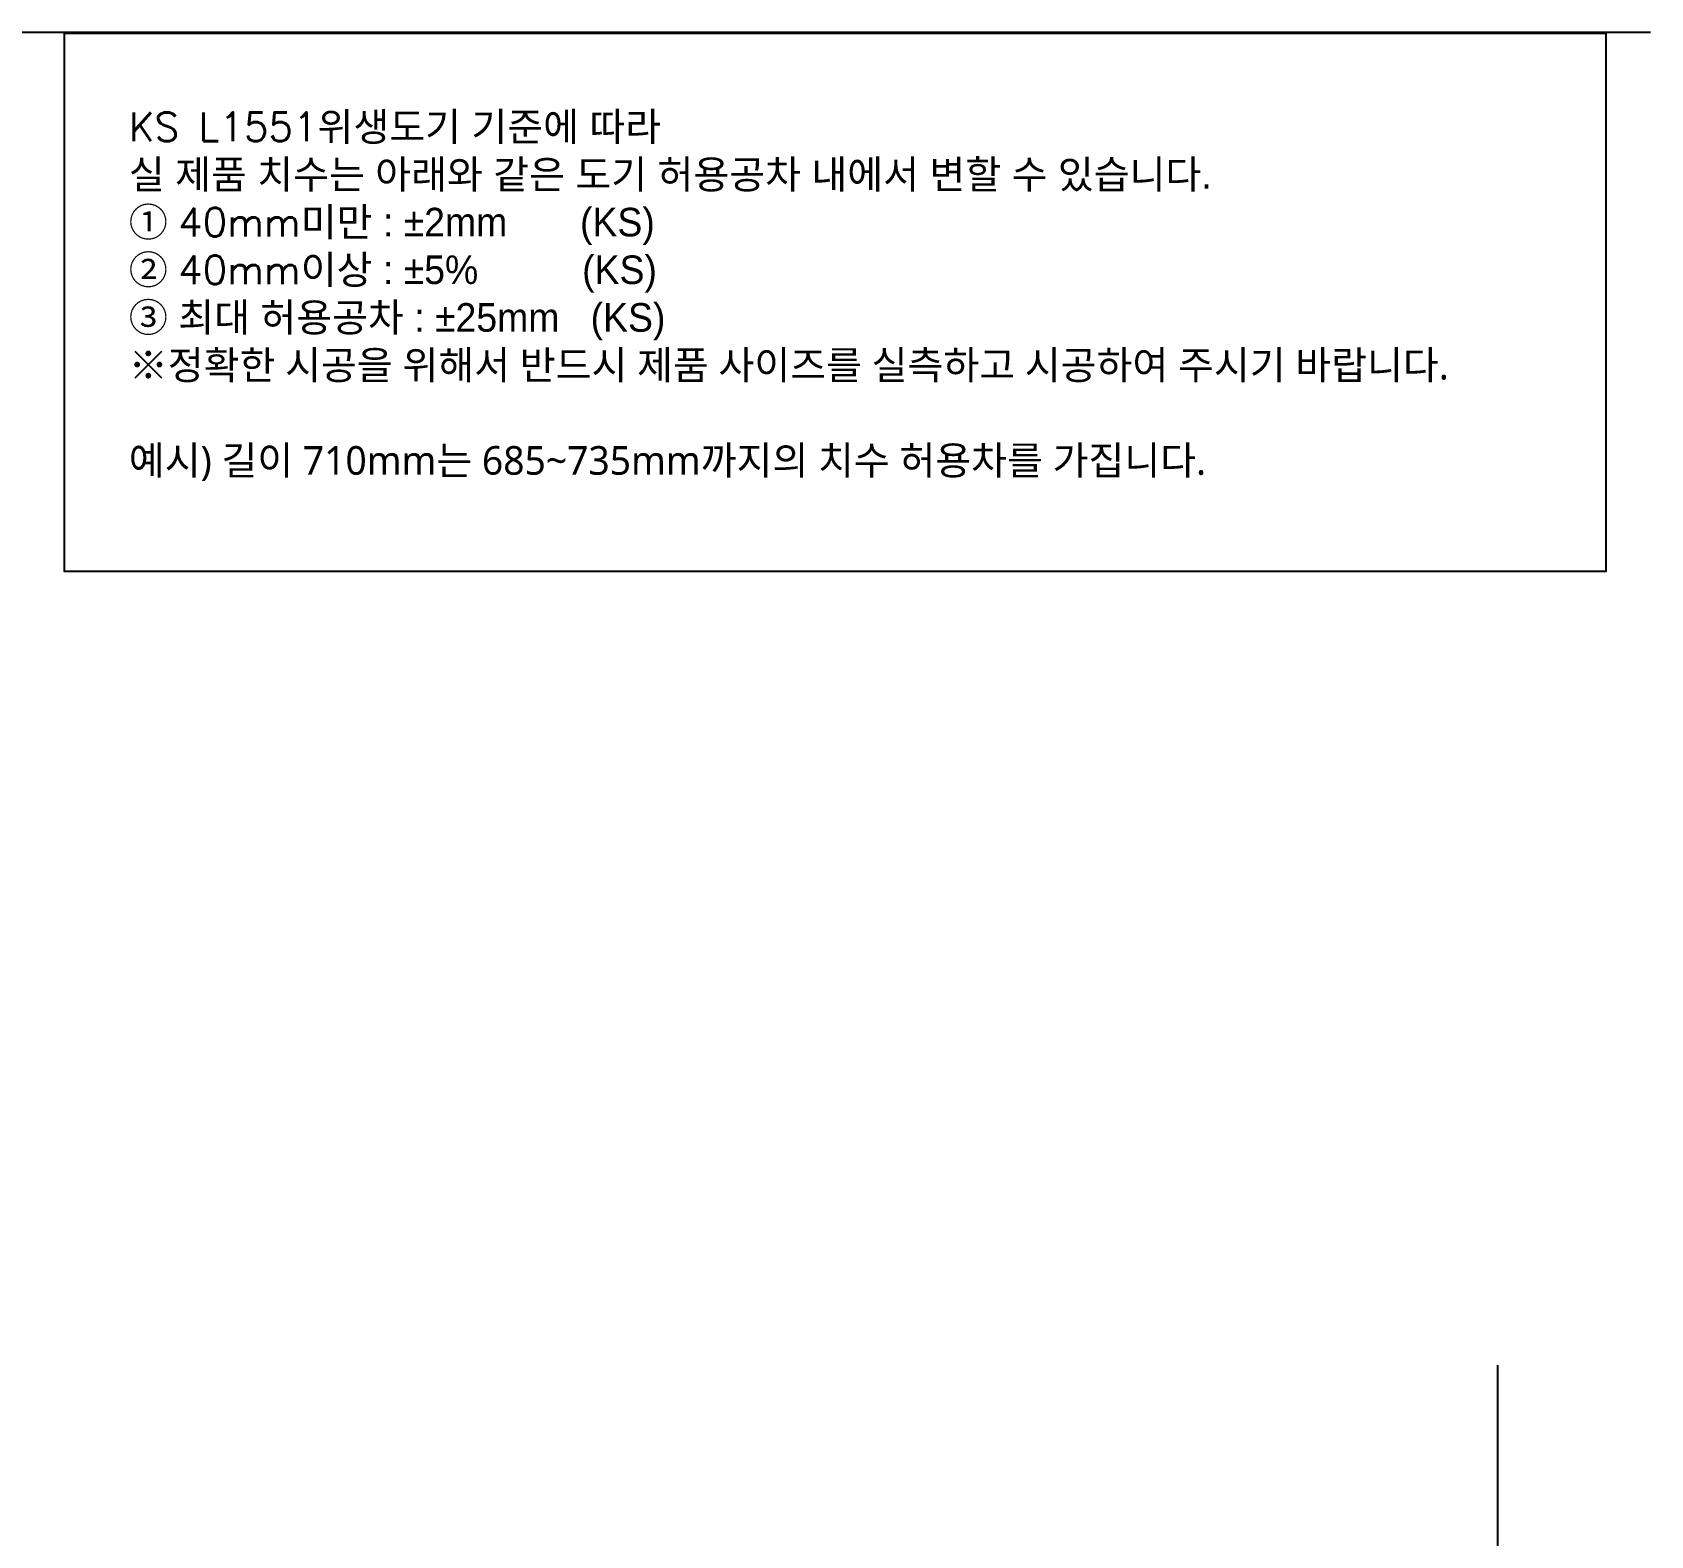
# Model space of a CAD drawing. Extents: x 76 to 2241, y -59 to 2238.
# Drawn here: x 1154 to 2241, y 1090 to 2099 of the extents above; entities that cross this region are included whole.
import ezdxf

# ---------------------------------------------------------------- set-up
doc = ezdxf.new("R2010")
doc.units = 0
doc.header["$LTSCALE"] = 20
doc.header["$MEASUREMENT"] = 0
for name, color, linetype in [('2', 2, 'CONTINUOUS'), ('3', 3, 'CONTINUOUS'), ('6', 6, 'CONTINUOUS')]:
    doc.layers.add(name, color=color, linetype=linetype)
doc.styles.add('ROMANS', font='NanumGothic.ttf', dxfattribs={"height": 10.144927})

msp = doc.modelspace()

# ---------------------------------------------------------------- linework, layer by layer
at = {"layer": '3'}
msp.add_lwpolyline([(1176.13535, 2098.44604), (2211.2366, 2098.44604), (2211.2366, 1736.96879), (1176.13535, 1736.96879)], close=True, dxfattribs=at)
at = {"layer": '6'}
msp.add_lwpolyline([(2241.3381, 2099.0231), (241.3381, 2099.0231), (241.3381, 194.0231), (2138.7366, 194.0231), (2138.7366, 1204.0231)], dxfattribs=at)

# ---------------------------------------------------------------- texts
at = {"layer": '2', "insert": (1219.27212, 1921.47251), "char_height": 19.2, "attachment_point": 4, "style": 'ROMANS'}
msp.add_mtext('{\\Fromans|c129;KS L1551\\fGulim|b0|i0|c129|p50;위생도기 기준에 따라 \\P실 제품 치수는 아래와 같은 도기 허용공차 내에서 변할 수 있습니다. \\Fromans|c129;\\P\\fGulim|b0|i0|c129|p50;① \\Fromans|c129;40mm\\fGulim|b0|i0|c129|p50;미만 : ±2mm       (KS)\\Fromans|c129; \\P\\fGulim|b0|i0|c129|p50;② \\Fromans|c129;40mm\\fGulim|b0|i0|c129|p50;이상 : ±5%          (KS)\\Fromans|c129;\\P\\fGulim|b0|i0|c129|p50;③ 최대 허용공차 : ±25mm   (KS)}\\P※정확한 시공을 위해서 반드시 제품 사이즈를 실측하고 시공하여 주시기 바랍니다.\\P\\P예시) 길이 710mm는 685~735mm까지의 치수 허용차를 가집니다.', dxfattribs=at)

doc.saveas('drawing.dxf')
